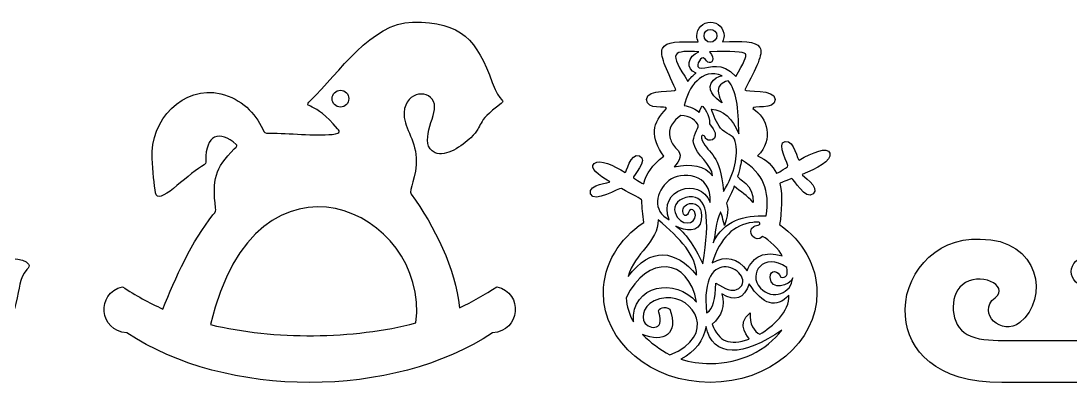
# Model space of a CAD drawing. Header units: centimetres. Extents: x 1 to 127, y -92 to 6.
# Drawn here: x 75.52 to 104.65, y -5.59 to 4.9 of the extents above; entities that cross this region are included whole.
import ezdxf

# ---------------------------------------------------------------- set-up
doc = ezdxf.new("R2010")
doc.units = ezdxf.units.CM
doc.header["$MEASUREMENT"] = 0
doc.layers.add('layer 1', color=7, linetype='Continuous')

msp = doc.modelspace()

# ---------------------------------------------------------------- linework, layer by layer
at = {"layer": 'layer 1', "color": 250}
for points, knots in [([(73.41634, -0.94608), (73.61461, -0.53868), (73.66609, -0.01768), (73.49181, 0.37897), (73.49181, 0.37897), (73.24617, 0.93797), (72.92768, 0.85677), (73.73691, 1.45772), (73.73691, 1.45772), (74.14639, 1.7618), (74.43229, 1.92654), (74.51054, 2.42538), (74.51054, 2.42538), (74.53114, 2.55672), (74.56516, 2.9905), (74.44605, 2.98479), (74.44605, 2.98479), (74.36467, 2.98088), (74.06688, 2.73076), (73.31805, 2.85108), (73.31805, 2.85108), (73.20868, 2.86866), (73.1563, 2.88055), (73.08268, 3.043), (73.08268, 3.043), (73.00907, 3.20546), (72.91426, 3.51849), (72.74902, 3.78942), (72.74902, 3.78942), (72.62418, 3.9941), (72.4592, 4.17473), (72.32386, 4.30207), (72.32386, 4.30207), (72.3628, 4.35992), (72.38552, 4.42958), (72.38552, 4.50455), (72.38552, 4.50455), (72.38552, 4.70508), (72.22297, 4.86763), (72.02244, 4.86763), (72.02244, 4.86763), (71.8219, 4.86763), (71.65935, 4.70508), (71.65935, 4.50455), (71.65935, 4.50455), (71.65935, 4.38182), (71.72025, 4.27333), (71.81347, 4.20761), (71.81347, 4.20761), (71.71739, 3.96228), (71.68745, 3.66801), (71.69206, 3.42711), (71.69206, 3.42711), (71.69475, 3.28715), (71.70163, 3.19491), (71.55941, 3.28145), (71.55941, 3.28145), (71.41719, 3.36798), (71.12587, 3.63329), (70.94333, 3.76102), (70.94333, 3.76102), (70.76078, 3.88878), (70.68701, 3.87896), (70.63089, 3.78158), (70.63089, 3.78158), (70.49572, 3.54708), (70.49171, 2.99905), (70.54125, 2.69024), (70.54125, 2.69024), (70.62544, 2.16548), (70.74757, 2.10064), (70.80537, 1.60175), (70.80537, 1.60175), (70.83228, 1.36943), (70.93222, 0.21274), (70.90402, 0.05196), (70.90402, 0.05196), (70.80277, -0.5252), (69.65422, -0.47329), (69.76256, -1.65701), (69.76256, -1.65701), (69.77968, -1.84411), (69.74038, -1.81569), (69.561, -2.03241), (69.561, -2.03241), (69.29593, -2.35267), (69.24112, -2.79804), (69.30173, -3.26513), (69.30173, -3.26513), (69.3827, -3.88926), (69.78393, -4.40791), (70.34275, -4.74114), (70.34275, -4.74114), (70.94255, -5.09881), (71.83037, -5.16882), (72.52704, -5.1173), (72.52704, -5.1173), (73.17919, -5.06907), (73.88954, -4.84109), (74.40158, -4.46996), (74.40158, -4.46996), (74.91816, -4.09555), (75.21469, -3.53845), (75.37222, -2.94541), (75.37222, -2.94541), (75.49706, -2.47546), (75.44283, -2.28327), (75.67993, -1.99845), (75.67993, -1.99845), (75.73021, -1.93805), (75.76065, -1.89781), (75.72794, -1.84732), (75.72794, -1.84732), (75.59991, -1.64964), (75.01013, -1.66802), (74.71167, -1.72167), (74.71167, -1.72167), (73.66691, -1.90947), (73.37499, -2.52807), (73.19823, -2.51071), (73.19823, -2.51071), (73.03399, -2.49457), (72.80447, -1.9771), (73.05342, -1.52894), (73.05342, -1.52894), (73.14439, -1.36514), (73.30589, -1.17308), (73.41634, -0.94608)], [0, 0, 0, 0, 0.03030303, 0.03030303, 0.03030303, 0.03030303, 0.06060606, 0.06060606, 0.06060606, 0.06060606, 0.09090909, 0.09090909, 0.09090909, 0.09090909, 0.12121212, 0.12121212, 0.12121212, 0.12121212, 0.15151515, 0.15151515, 0.15151515, 0.15151515, 0.18181818, 0.18181818, 0.18181818, 0.18181818, 0.21212121, 0.21212121, 0.21212121, 0.21212121, 0.24242424, 0.24242424, 0.24242424, 0.24242424, 0.27272727, 0.27272727, 0.27272727, 0.27272727, 0.3030303, 0.3030303, 0.3030303, 0.3030303, 0.33333333, 0.33333333, 0.33333333, 0.33333333, 0.36363636, 0.36363636, 0.36363636, 0.36363636, 0.39393939, 0.39393939, 0.39393939, 0.39393939, 0.42424242, 0.42424242, 0.42424242, 0.42424242, 0.45454545, 0.45454545, 0.45454545, 0.45454545, 0.48484848, 0.48484848, 0.48484848, 0.48484848, 0.51515152, 0.51515152, 0.51515152, 0.51515152, 0.54545455, 0.54545455, 0.54545455, 0.54545455, 0.57575758, 0.57575758, 0.57575758, 0.57575758, 0.60606061, 0.60606061, 0.60606061, 0.60606061, 0.63636364, 0.63636364, 0.63636364, 0.63636364, 0.66666667, 0.66666667, 0.66666667, 0.66666667, 0.6969697, 0.6969697, 0.6969697, 0.6969697, 0.72727273, 0.72727273, 0.72727273, 0.72727273, 0.75757576, 0.75757576, 0.75757576, 0.75757576, 0.78787879, 0.78787879, 0.78787879, 0.78787879, 0.81818182, 0.81818182, 0.81818182, 0.81818182, 0.84848485, 0.84848485, 0.84848485, 0.84848485, 0.87878788, 0.87878788, 0.87878788, 0.87878788, 0.90909091, 0.90909091, 0.90909091, 0.90909091, 0.93939394, 0.93939394, 0.93939394, 0.93939394, 1, 1, 1, 1]), ([(79.45382, -3.09391), (79.06629, -2.92355), (78.68538, -2.70594), (78.33183, -2.47468), (78.33183, -2.47468), (77.58742, -2.65037), (77.68833, -3.71157), (78.45292, -3.75304), (78.45292, -3.75304), (81.20715, -5.59214), (85.84805, -5.59214), (88.60228, -3.75304), (88.60228, -3.75304), (89.36687, -3.71157), (89.46778, -2.65039), (88.72337, -2.47468), (88.72337, -2.47468), (88.39437, -2.68987), (88.04059, -2.8938), (87.68242, -3.05766), (87.68242, -3.05766), (87.57366, -1.95862), (86.98653, -0.79352), (86.34676, 0.09478), (86.34676, 0.09478), (86.2578, 0.21832), (86.51466, 0.55586), (86.48344, 1.10485), (86.48344, 1.10485), (86.45434, 1.61648), (86.1187, 1.9841), (86.1452, 2.36047), (86.1452, 2.36047), (86.1891, 2.98394), (86.898, 3.013), (86.98615, 2.59442), (86.98615, 2.59442), (87.05699, 2.25803), (86.50878, 1.47141), (87.00932, 1.24614), (87.00932, 1.24614), (87.29977, 1.11543), (87.76736, 1.43526), (87.99621, 1.66083), (87.99621, 1.66083), (88.39335, 2.05226), (88.08444, 2.04196), (88.83713, 2.61296), (88.83713, 2.61296), (88.98179, 2.72269), (88.80803, 2.59601), (88.59158, 3.19446), (88.59158, 3.19446), (88.16899, 4.3628), (87.75477, 4.88697), (86.38152, 4.86707), (86.38152, 4.86707), (85.22716, 4.85033), (84.36439, 3.47435), (83.5413, 2.68942), (83.5413, 2.68942), (83.30748, 2.46644), (83.67345, 2.69337), (84.29654, 1.90871), (84.29654, 1.90871), (84.31976, 1.87947), (84.4537, 1.78126), (84.14827, 1.7535), (84.14827, 1.7535), (83.66573, 1.70964), (82.94759, 1.78825), (82.41542, 1.78825), (82.41542, 1.78825), (82.27411, 1.78825), (82.27411, 1.78825), (82.22314, 1.89712), (82.22314, 1.89712), (82.00987, 2.35273), (81.63868, 2.73528), (81.05787, 2.87939), (81.05787, 2.87939), (80.0243, 3.13583), (79.08845, 2.1358), (79.15359, 1.0863), (79.15359, 1.0863), (79.17444, 0.75039), (79.21612, 0.33804), (79.24626, 0.13184), (79.24626, 0.13184), (79.30415, -0.26446), (80.09242, 0.60502), (80.52504, 0.86622), (80.52504, 0.86622), (80.64782, 0.94035), (80.64782, 0.94035), (80.64551, 1.03766), (80.64551, 1.03766), (80.62916, 1.724), (81.03005, 1.89887), (81.49107, 1.47088), (81.49107, 1.47088), (81.52351, 1.44076), (81.52351, 1.44076), (81.43085, 1.3504), (81.43085, 1.3504), (80.89536, 0.82827), (80.82719, 0.46745), (80.91424, -0.28051), (80.91424, -0.28051), (80.92583, -0.38013), (80.92583, -0.38013), (80.84243, -0.48205), (80.84243, -0.48205), (80.26683, -1.18527), (79.79416, -2.2546), (79.45382, -3.09391)], [0, 0, 0, 0, 0.03333333, 0.03333333, 0.03333333, 0.03333333, 0.06666667, 0.06666667, 0.06666667, 0.06666667, 0.1, 0.1, 0.1, 0.1, 0.13333333, 0.13333333, 0.13333333, 0.13333333, 0.16666667, 0.16666667, 0.16666667, 0.16666667, 0.2, 0.2, 0.2, 0.2, 0.23333333, 0.23333333, 0.23333333, 0.23333333, 0.26666667, 0.26666667, 0.26666667, 0.26666667, 0.3, 0.3, 0.3, 0.3, 0.33333333, 0.33333333, 0.33333333, 0.33333333, 0.36666667, 0.36666667, 0.36666667, 0.36666667, 0.4, 0.4, 0.4, 0.4, 0.43333333, 0.43333333, 0.43333333, 0.43333333, 0.46666667, 0.46666667, 0.46666667, 0.46666667, 0.5, 0.5, 0.5, 0.5, 0.53333333, 0.53333333, 0.53333333, 0.53333333, 0.56666667, 0.56666667, 0.56666667, 0.56666667, 0.6, 0.6, 0.6, 0.6, 0.63333333, 0.63333333, 0.63333333, 0.63333333, 0.66666667, 0.66666667, 0.66666667, 0.66666667, 0.7, 0.7, 0.7, 0.7, 0.73333333, 0.73333333, 0.73333333, 0.73333333, 0.76666667, 0.76666667, 0.76666667, 0.76666667, 0.8, 0.8, 0.8, 0.8, 0.83333333, 0.83333333, 0.83333333, 0.83333333, 0.86666667, 0.86666667, 0.86666667, 0.86666667, 0.9, 0.9, 0.9, 0.9, 0.93333333, 0.93333333, 0.93333333, 0.93333333, 1, 1, 1, 1]), ([(94.98645, 4.3272), (95.01045, 4.37676), (95.02392, 4.43237), (95.02392, 4.49112), (95.02392, 4.49112), (95.02392, 4.69907), (94.85536, 4.86763), (94.64742, 4.86763), (94.64742, 4.86763), (94.43947, 4.86763), (94.27092, 4.69907), (94.27092, 4.49112), (94.27092, 4.49112), (94.27092, 4.43023), (94.28538, 4.37271), (94.31105, 4.32183), (94.31105, 4.32183), (93.7852, 4.329), (93.40983, 4.34473), (93.315, 4.14069), (93.315, 4.14069), (93.23036, 3.95867), (93.41194, 3.59606), (93.68466, 2.99954), (93.68466, 2.99954), (93.67029, 2.91247), (92.8876, 3.04037), (92.8775, 2.72615), (92.8775, 2.72615), (92.86738, 2.41193), (93.43899, 2.56597), (93.43186, 2.473), (93.43186, 2.473), (93.02056, 2.09452), (92.97738, 1.65543), (93.35069, 1.14681), (93.35069, 1.14681), (93.02962, 0.91042), (92.86839, 0.6576), (92.79583, 0.38714), (92.79583, 0.38714), (92.78938, 0.36308), (92.67283, 0.44101), (92.50836, 0.54798), (92.50836, 0.54798), (92.4742, 0.57021), (92.94525, 1.06449), (92.67978, 1.15771), (92.67978, 1.15771), (92.41431, 1.25092), (92.32034, 0.66838), (92.2787, 0.69387), (92.2787, 0.69387), (91.95903, 0.88941), (91.58032, 1.0806), (91.42055, 0.94132), (91.42055, 0.94132), (91.28812, 0.82583), (91.53548, 0.62737), (91.85089, 0.43562), (91.85089, 0.43562), (91.89982, 0.40588), (91.23544, 0.38659), (91.32135, 0.10608), (91.32135, 0.10608), (91.40724, -0.17443), (92.11936, 0.28096), (92.17735, 0.24939), (92.17735, 0.24939), (92.47559, 0.08718), (92.74406, -0.04467), (92.74443, -0.07761), (92.74443, -0.07761), (92.74663, -0.27335), (92.77117, -0.47759), (92.7961, -0.69069), (92.7961, -0.69069), (92.11489, -1.14723), (91.67824, -1.85098), (91.67824, -2.64056), (91.67824, -2.64056), (91.67824, -4.01676), (93.00456, -5.13237), (94.64063, -5.13237), (94.64063, -5.13237), (96.2767, -5.13237), (97.60302, -4.01676), (97.60302, -2.64056), (97.60302, -2.64056), (97.60302, -1.88351), (97.20158, -1.2054), (96.56805, -0.74843), (96.56805, -0.74843), (96.62093, -0.3844), (96.65462, 0.03108), (96.57477, 0.38829), (96.57477, 0.38829), (96.57105, 0.40495), (96.71062, 0.45461), (96.90268, 0.5263), (96.90268, 0.5263), (96.95535, 0.54599), (97.28325, -0.09561), (97.49875, 0.10082), (97.49875, 0.10082), (97.71425, 0.29724), (97.1512, 0.62165), (97.19218, 0.63828), (97.19218, 0.63828), (97.59254, 0.80086), (98.02823, 1.01968), (97.96062, 1.23052), (97.96062, 1.23052), (97.89538, 1.43389), (97.48261, 1.24988), (97.10909, 1.04052), (97.10909, 1.04052), (97.05641, 1.01097), (96.98169, 1.60491), (96.71921, 1.55981), (96.71921, 1.55981), (96.45675, 1.51471), (96.84125, 0.88381), (96.79016, 0.85264), (96.79016, 0.85264), (96.61158, 0.74375), (96.48366, 0.66216), (96.47769, 0.6746), (96.47769, 0.6746), (96.37605, 0.88607), (96.21133, 1.05748), (95.95512, 1.1558), (95.95512, 1.1558), (96.40877, 1.60649), (96.24112, 2.21641), (95.81935, 2.47356), (95.81935, 2.47356), (95.80771, 2.57278), (96.43609, 2.41498), (96.44052, 2.72265), (96.44052, 2.72265), (96.44494, 3.03031), (95.61374, 2.91521), (95.60169, 2.99063), (95.60169, 2.99063), (95.92069, 3.60702), (96.11859, 3.98874), (96.02016, 4.16474), (96.02016, 4.16474), (95.91429, 4.35408), (95.51282, 4.34093), (94.98645, 4.3272)], [0, 0, 0, 0, 0.02564103, 0.02564103, 0.02564103, 0.02564103, 0.05128205, 0.05128205, 0.05128205, 0.05128205, 0.07692308, 0.07692308, 0.07692308, 0.07692308, 0.1025641, 0.1025641, 0.1025641, 0.1025641, 0.12820513, 0.12820513, 0.12820513, 0.12820513, 0.15384615, 0.15384615, 0.15384615, 0.15384615, 0.17948718, 0.17948718, 0.17948718, 0.17948718, 0.20512821, 0.20512821, 0.20512821, 0.20512821, 0.23076923, 0.23076923, 0.23076923, 0.23076923, 0.25641026, 0.25641026, 0.25641026, 0.25641026, 0.28205128, 0.28205128, 0.28205128, 0.28205128, 0.30769231, 0.30769231, 0.30769231, 0.30769231, 0.33333333, 0.33333333, 0.33333333, 0.33333333, 0.35897436, 0.35897436, 0.35897436, 0.35897436, 0.38461538, 0.38461538, 0.38461538, 0.38461538, 0.41025641, 0.41025641, 0.41025641, 0.41025641, 0.43589744, 0.43589744, 0.43589744, 0.43589744, 0.46153846, 0.46153846, 0.46153846, 0.46153846, 0.48717949, 0.48717949, 0.48717949, 0.48717949, 0.51282051, 0.51282051, 0.51282051, 0.51282051, 0.53846154, 0.53846154, 0.53846154, 0.53846154, 0.56410256, 0.56410256, 0.56410256, 0.56410256, 0.58974359, 0.58974359, 0.58974359, 0.58974359, 0.61538462, 0.61538462, 0.61538462, 0.61538462, 0.64102564, 0.64102564, 0.64102564, 0.64102564, 0.66666667, 0.66666667, 0.66666667, 0.66666667, 0.69230769, 0.69230769, 0.69230769, 0.69230769, 0.71794872, 0.71794872, 0.71794872, 0.71794872, 0.74358974, 0.74358974, 0.74358974, 0.74358974, 0.76923077, 0.76923077, 0.76923077, 0.76923077, 0.79487179, 0.79487179, 0.79487179, 0.79487179, 0.82051282, 0.82051282, 0.82051282, 0.82051282, 0.84615385, 0.84615385, 0.84615385, 0.84615385, 0.87179487, 0.87179487, 0.87179487, 0.87179487, 0.8974359, 0.8974359, 0.8974359, 0.8974359, 0.92307692, 0.92307692, 0.92307692, 0.92307692, 0.94871795, 0.94871795, 0.94871795, 0.94871795, 1, 1, 1, 1]), ([(94.64742, 4.31271), (94.74596, 4.31271), (94.82583, 4.39258), (94.82583, 4.49112), (94.82583, 4.49112), (94.82583, 4.58966), (94.74596, 4.66954), (94.64742, 4.66954), (94.64742, 4.66954), (94.54888, 4.66954), (94.46901, 4.58966), (94.46901, 4.49112), (94.46901, 4.49112), (94.46901, 4.39258), (94.54888, 4.31271), (94.64742, 4.31271)], [0, 0, 0, 0, 0.2, 0.2, 0.2, 0.2, 0.4, 0.4, 0.4, 0.4, 0.6, 0.6, 0.6, 0.6, 1, 1, 1, 1]), ([(109.21453, 4.81352), (109.02197, 4.9016), (108.81664, 4.87314), (108.62716, 4.79266), (108.62716, 4.79266), (108.47715, 4.72892), (108.35327, 4.62386), (108.30296, 4.46451), (108.30296, 4.46451), (108.1418, 3.95413), (108.91609, 3.26515), (109.25072, 2.93538), (109.25072, 2.93538), (109.25072, 2.93538), (108.52673, 2.93274), (108.52673, 2.93274), (108.52673, 2.93274), (108.47514, 3.21699), (108.10779, 3.37916), (107.86105, 3.25059), (107.86105, 3.25059), (107.73608, 3.18545), (107.65804, 3.06188), (107.60587, 2.92941), (107.60587, 2.92941), (107.60587, 2.92941), (107.36967, 2.92855), (107.36967, 2.92855), (107.36967, 2.92855), (107.30682, 3.10681), (107.20955, 3.2864), (107.04117, 3.37128), (107.04117, 3.37128), (106.78769, 3.49904), (106.4102, 3.35088), (106.33018, 3.07162), (106.33018, 3.07162), (106.2329, 2.73208), (106.56464, 2.33685), (106.77547, 2.09752), (106.77547, 2.09752), (106.77547, 2.09752), (106.77872, 1.92624), (106.77872, 1.92624), (106.77872, 1.92624), (106.77872, 1.92624), (105.53994, 1.92125), (105.53994, 1.92125), (105.53994, 1.92125), (105.36895, 1.92057), (105.24908, 1.76712), (105.25193, 1.60305), (105.25193, 1.60305), (105.25193, 1.60305), (105.26862, 0.63501), (105.26862, 0.63501), (105.26862, 0.63501), (105.27101, 0.49597), (105.3621, 0.36193), (105.49911, 0.32875), (105.49911, 0.32875), (105.49911, 0.32875), (105.52983, -1.45215), (105.52983, -1.45215), (105.52983, -1.45215), (105.53115, -1.52873), (105.55907, -1.60256), (105.60581, -1.65938), (105.60581, -1.65938), (105.60581, -1.65938), (105.05607, -1.65938), (105.05607, -1.65938), (105.05607, -1.65938), (104.83831, -1.65938), (104.66017, -1.83752), (104.66017, -2.05529), (104.66017, -2.05529), (104.66017, -2.27304), (104.83831, -2.45118), (105.05607, -2.45118), (105.05607, -2.45118), (105.05607, -2.45118), (105.97863, -2.45118), (105.97863, -2.45118), (105.97863, -2.45118), (105.93666, -2.50043), (105.91123, -2.56417), (105.91123, -2.63357), (105.91123, -2.63357), (105.91123, -2.63357), (105.91123, -3.68998), (105.91123, -3.68998), (105.91123, -3.68998), (105.91123, -3.84499), (105.78441, -3.97182), (105.62942, -3.97182), (105.62942, -3.97182), (105.62942, -3.97182), (102.76169, -3.97182), (102.76169, -3.97182), (102.76169, -3.97182), (102.40457, -3.96601), (102.03107, -3.94677), (101.76762, -3.8005), (101.76762, -3.8005), (101.29743, -3.53947), (101.25851, -2.7498), (101.63775, -2.4213), (101.63775, -2.4213), (102.08996, -2.02962), (102.9701, -2.44292), (102.54571, -2.77973), (102.54571, -2.77973), (102.01262, -3.20286), (102.74012, -3.8622), (103.23088, -3.47272), (103.23088, -3.47272), (104.05922, -2.81522), (103.79045, -1.1513), (102.13226, -1.1513), (102.13226, -1.1513), (100.81277, -1.09789), (99.96722, -2.21574), (100.05589, -3.29703), (100.05589, -3.29703), (100.13229, -4.22846), (100.89474, -5.14374), (102.72984, -5.13226), (102.72984, -5.13226), (102.72984, -5.13226), (114.05068, -5.13226), (114.05068, -5.13226), (114.05068, -5.13226), (114.30424, -5.13226), (114.53923, -4.68574), (114.53923, -4.43219), (114.53923, -4.43219), (114.53923, -4.17863), (114.33243, -3.97182), (114.07885, -3.97182), (114.07885, -3.97182), (114.07885, -3.97182), (113.57113, -3.97182), (113.57113, -3.97182), (113.57113, -3.97182), (113.41613, -3.97182), (113.28932, -3.84489), (113.28932, -3.68998), (113.28932, -3.68998), (113.28932, -3.68998), (113.28932, -2.63357), (113.28932, -2.63357), (113.28932, -2.63357), (113.28932, -2.5642), (113.26387, -2.50045), (113.22188, -2.45118), (113.22188, -2.45118), (113.22188, -2.45118), (114.14446, -2.45118), (114.14446, -2.45118), (114.14446, -2.45118), (114.36221, -2.45118), (114.54036, -2.27304), (114.54036, -2.05528), (114.54036, -2.05528), (114.54036, -1.85277), (114.38626, -1.68454), (114.18951, -1.66199), (114.18951, -1.66199), (114.24029, -1.6184), (114.27295, -1.55571), (114.2714, -1.48239), (114.2714, -1.48239), (114.2714, -1.48239), (114.24045, -0.01439), (114.24045, -0.01439), (114.24045, -0.01439), (114.36113, 0.00325), (114.46327, 0.09933), (114.46055, 0.22768), (114.46055, 0.22768), (114.46055, 0.22768), (114.44381, 1.02016), (114.44381, 1.02016), (114.44381, 1.02016), (114.44083, 1.16183), (114.31169, 1.26235), (114.17511, 1.26189), (114.17511, 1.26189), (114.17511, 1.26189), (112.91811, 1.25778), (112.91811, 1.25778), (112.91811, 1.25778), (113.11826, 1.44309), (113.56789, 1.83999), (113.45212, 2.13453), (113.45212, 2.13453), (113.3494, 2.39585), (112.90176, 2.45583), (112.70059, 2.23974), (112.70059, 2.23974), (112.70059, 2.23974), (112.69369, 2.60191), (112.69369, 2.60191), (112.69369, 2.60191), (112.69007, 2.79207), (112.53284, 2.94735), (112.34237, 2.94666), (112.34237, 2.94666), (112.34237, 2.94666), (110.46035, 2.93983), (110.46035, 2.93983), (110.46035, 2.93983), (110.7464, 3.2338), (111.4441, 3.89019), (111.28059, 4.35147), (111.28059, 4.35147), (111.23016, 4.49373), (111.11582, 4.5869), (110.97947, 4.64295), (110.97947, 4.64295), (110.80983, 4.71265), (110.62372, 4.73834), (110.45294, 4.65756), (110.45294, 4.65756), (110.21011, 4.5427), (110.10023, 4.2614), (110.03526, 4.01808), (110.03526, 4.01808), (109.97849, 3.80551), (109.9155, 3.58127), (109.87416, 3.36051), (109.87416, 3.36051), (109.83089, 3.61024), (109.7818, 3.86054), (109.7079, 4.10233), (109.7079, 4.10233), (109.62462, 4.37482), (109.48983, 4.68758), (109.21453, 4.81352)], [0, 0, 0, 0, 0.01639344, 0.01639344, 0.01639344, 0.01639344, 0.03278689, 0.03278689, 0.03278689, 0.03278689, 0.04918033, 0.04918033, 0.04918033, 0.04918033, 0.06557377, 0.06557377, 0.06557377, 0.06557377, 0.08196721, 0.08196721, 0.08196721, 0.08196721, 0.09836066, 0.09836066, 0.09836066, 0.09836066, 0.1147541, 0.1147541, 0.1147541, 0.1147541, 0.13114754, 0.13114754, 0.13114754, 0.13114754, 0.14754098, 0.14754098, 0.14754098, 0.14754098, 0.16393443, 0.16393443, 0.16393443, 0.16393443, 0.18032787, 0.18032787, 0.18032787, 0.18032787, 0.19672131, 0.19672131, 0.19672131, 0.19672131, 0.21311475, 0.21311475, 0.21311475, 0.21311475, 0.2295082, 0.2295082, 0.2295082, 0.2295082, 0.24590164, 0.24590164, 0.24590164, 0.24590164, 0.26229508, 0.26229508, 0.26229508, 0.26229508, 0.27868852, 0.27868852, 0.27868852, 0.27868852, 0.29508197, 0.29508197, 0.29508197, 0.29508197, 0.31147541, 0.31147541, 0.31147541, 0.31147541, 0.32786885, 0.32786885, 0.32786885, 0.32786885, 0.3442623, 0.3442623, 0.3442623, 0.3442623, 0.36065574, 0.36065574, 0.36065574, 0.36065574, 0.37704918, 0.37704918, 0.37704918, 0.37704918, 0.39344262, 0.39344262, 0.39344262, 0.39344262, 0.40983607, 0.40983607, 0.40983607, 0.40983607, 0.42622951, 0.42622951, 0.42622951, 0.42622951, 0.44262295, 0.44262295, 0.44262295, 0.44262295, 0.45901639, 0.45901639, 0.45901639, 0.45901639, 0.47540984, 0.47540984, 0.47540984, 0.47540984, 0.49180328, 0.49180328, 0.49180328, 0.49180328, 0.50819672, 0.50819672, 0.50819672, 0.50819672, 0.52459016, 0.52459016, 0.52459016, 0.52459016, 0.54098361, 0.54098361, 0.54098361, 0.54098361, 0.55737705, 0.55737705, 0.55737705, 0.55737705, 0.57377049, 0.57377049, 0.57377049, 0.57377049, 0.59016393, 0.59016393, 0.59016393, 0.59016393, 0.60655738, 0.60655738, 0.60655738, 0.60655738, 0.62295082, 0.62295082, 0.62295082, 0.62295082, 0.63934426, 0.63934426, 0.63934426, 0.63934426, 0.6557377, 0.6557377, 0.6557377, 0.6557377, 0.67213115, 0.67213115, 0.67213115, 0.67213115, 0.68852459, 0.68852459, 0.68852459, 0.68852459, 0.70491803, 0.70491803, 0.70491803, 0.70491803, 0.72131148, 0.72131148, 0.72131148, 0.72131148, 0.73770492, 0.73770492, 0.73770492, 0.73770492, 0.75409836, 0.75409836, 0.75409836, 0.75409836, 0.7704918, 0.7704918, 0.7704918, 0.7704918, 0.78688525, 0.78688525, 0.78688525, 0.78688525, 0.80327869, 0.80327869, 0.80327869, 0.80327869, 0.81967213, 0.81967213, 0.81967213, 0.81967213, 0.83606557, 0.83606557, 0.83606557, 0.83606557, 0.85245902, 0.85245902, 0.85245902, 0.85245902, 0.86885246, 0.86885246, 0.86885246, 0.86885246, 0.8852459, 0.8852459, 0.8852459, 0.8852459, 0.90163934, 0.90163934, 0.90163934, 0.90163934, 0.91803279, 0.91803279, 0.91803279, 0.91803279, 0.93442623, 0.93442623, 0.93442623, 0.93442623, 0.95081967, 0.95081967, 0.95081967, 0.95081967, 0.96721311, 0.96721311, 0.96721311, 0.96721311, 1, 1, 1, 1]), ([(94.02277, 3.22585), (93.77159, 3.62456), (93.6366, 3.85256), (93.69456, 3.96571), (93.69456, 3.96571), (93.74714, 4.06843), (93.99677, 4.06187), (94.32694, 4.04925), (94.32694, 4.04925), (94.01396, 3.93062), (93.94678, 3.55901), (94.24856, 3.4542), (94.24856, 3.4542), (94.15655, 3.39438), (94.09708, 3.32891), (94.02277, 3.22585)], [0, 0, 0, 0, 0.2, 0.2, 0.2, 0.2, 0.4, 0.4, 0.4, 0.4, 0.6, 0.6, 0.6, 0.6, 1, 1, 1, 1]), ([(95.34859, 3.36255), (94.93877, 3.80354), (94.65014, 3.59212), (94.39467, 3.59069), (94.39467, 3.59069), (94.17613, 3.58947), (94.37132, 3.89122), (94.4452, 3.8796), (94.4452, 3.8796), (94.48531, 3.87332), (94.52412, 3.79092), (94.57227, 3.76088), (94.57227, 3.76088), (94.68054, 3.69339), (94.80547, 3.84889), (94.6184, 4.04459), (94.6184, 4.04459), (95.23098, 4.07072), (95.56438, 4.05116), (95.61863, 3.98587), (95.61863, 3.98587), (95.65962, 3.93601), (95.56961, 3.72824), (95.34859, 3.36255)], [0, 0, 0, 0, 0.14285714, 0.14285714, 0.14285714, 0.14285714, 0.28571429, 0.28571429, 0.28571429, 0.28571429, 0.42857143, 0.42857143, 0.42857143, 0.42857143, 0.57142857, 0.57142857, 0.57142857, 0.57142857, 0.71428571, 0.71428571, 0.71428571, 0.71428571, 1, 1, 1, 1]), ([(94.61659, 2.04699), (94.64399, 2.28358), (94.44235, 2.52767), (94.42164, 2.53844), (94.42164, 2.53844), (94.38902, 2.55542), (94.34055, 2.33145), (94.32305, 2.36586), (94.32305, 2.36586), (94.28297, 2.44455), (94.0513, 2.53999), (93.92041, 2.55896), (93.92041, 2.55896), (94.02034, 3.05147), (94.41373, 3.61454), (94.97217, 3.38292), (94.97217, 3.38292), (94.98037, 3.37906), (94.82485, 3.35851), (94.72983, 3.2635), (94.72983, 3.2635), (94.48875, 3.02238), (94.77843, 2.76603), (94.96615, 2.62904), (94.96615, 2.62904), (94.98608, 2.6145), (94.82859, 2.86371), (94.86784, 3.03058), (94.86784, 3.03058), (94.90372, 3.18299), (95.13672, 3.25484), (95.15223, 3.23522), (95.15223, 3.23522), (95.3482, 2.98717), (95.44129, 2.49859), (95.43136, 1.76938), (95.43136, 1.76938), (95.25594, 2.20155), (95.00377, 2.42959), (94.67486, 2.4535), (94.67486, 2.4535), (94.71886, 2.29524), (94.82463, 2.05734), (94.92869, 1.92996), (94.92869, 1.92996), (95.06403, 1.76425), (95.2931, 1.75006), (95.33714, 1.55786), (95.33714, 1.55786), (95.42959, 1.15444), (95.32094, 0.69264), (95.01115, 0.17248), (95.01115, 0.17248), (94.91552, 1.22599), (94.61639, 1.18878), (94.41423, 1.58787), (94.41423, 1.58787), (94.37052, 1.67415), (94.39935, 1.77145), (94.47497, 1.7179), (94.47497, 1.7179), (94.50463, 1.69691), (94.50029, 1.64866), (94.53639, 1.61725), (94.53639, 1.61725), (94.63947, 1.52759), (94.99051, 1.63978), (94.61659, 2.04699)], [0, 0, 0, 0, 0.05555556, 0.05555556, 0.05555556, 0.05555556, 0.11111111, 0.11111111, 0.11111111, 0.11111111, 0.16666667, 0.16666667, 0.16666667, 0.16666667, 0.22222222, 0.22222222, 0.22222222, 0.22222222, 0.27777778, 0.27777778, 0.27777778, 0.27777778, 0.33333333, 0.33333333, 0.33333333, 0.33333333, 0.38888889, 0.38888889, 0.38888889, 0.38888889, 0.44444444, 0.44444444, 0.44444444, 0.44444444, 0.5, 0.5, 0.5, 0.5, 0.55555556, 0.55555556, 0.55555556, 0.55555556, 0.61111111, 0.61111111, 0.61111111, 0.61111111, 0.66666667, 0.66666667, 0.66666667, 0.66666667, 0.72222222, 0.72222222, 0.72222222, 0.72222222, 0.77777778, 0.77777778, 0.77777778, 0.77777778, 0.83333333, 0.83333333, 0.83333333, 0.83333333, 0.88888889, 0.88888889, 0.88888889, 0.88888889, 1, 1, 1, 1]), ([(84.38058, 2.51335), (84.50878, 2.51335), (84.61271, 2.61728), (84.61271, 2.74548), (84.61271, 2.74548), (84.61271, 2.87368), (84.50878, 2.97761), (84.38058, 2.97761), (84.38058, 2.97761), (84.25238, 2.97761), (84.14845, 2.87368), (84.14845, 2.74548), (84.14845, 2.74548), (84.14845, 2.61728), (84.25238, 2.51335), (84.38058, 2.51335)], [0, 0, 0, 0, 0.2, 0.2, 0.2, 0.2, 0.4, 0.4, 0.4, 0.4, 0.6, 0.6, 0.6, 0.6, 1, 1, 1, 1]), ([(94.70868, 0.60531), (94.48327, 0.87964), (94.12604, 0.96131), (93.63699, 0.85033), (93.63699, 0.85033), (93.81702, 1.03751), (93.87115, 1.19916), (93.70879, 1.35019), (93.70879, 1.35019), (93.61954, 1.43319), (93.5608, 1.5541), (93.53278, 1.63798), (93.53278, 1.63798), (93.43485, 1.93129), (93.6266, 2.11859), (93.82391, 2.28206), (93.82391, 2.28206), (94.08331, 2.26979), (94.26902, 2.13357), (94.30815, 1.99655), (94.30815, 1.99655), (94.32591, 1.93432), (94.13829, 1.67952), (94.17448, 1.52079), (94.17448, 1.52079), (94.25582, 1.16421), (94.68171, 0.93761), (94.70868, 0.60531)], [0, 0, 0, 0, 0.125, 0.125, 0.125, 0.125, 0.25, 0.25, 0.25, 0.25, 0.375, 0.375, 0.375, 0.375, 0.5, 0.5, 0.5, 0.5, 0.625, 0.625, 0.625, 0.625, 0.75, 0.75, 0.75, 0.75, 1, 1, 1, 1]), ([(86.47515, -3.47958), (84.72979, -3.9364), (82.54953, -3.9525), (80.77345, -3.52799), (80.77345, -3.52799), (82.03308, 1.86357), (86.86338, -0.34767), (86.47515, -3.47958)], [0, 0, 0, 0, 0.33333333, 0.33333333, 0.33333333, 0.33333333, 1, 1, 1, 1]), ([(94.72602, -1.25552), (94.79662, -1.0025), (94.77764, -0.70007), (94.92463, -0.40857), (94.92463, -0.40857), (94.94473, -0.36866), (95.00909, -0.69646), (95.03963, -0.77113), (95.03963, -0.77113), (95.18116, -0.33363), (95.11445, -0.24593), (95.09394, -0.15531), (95.09394, -0.15531), (95.17353, 0.00003), (95.24531, 0.15137), (95.30686, 0.31517), (95.30686, 0.31517), (95.47498, 0.15229), (95.67169, 0.06951), (95.83128, -0.14091), (95.83128, -0.14091), (95.87302, 0.35178), (95.38588, 0.54369), (95.39837, 0.58452), (95.39837, 0.58452), (95.46316, 0.79628), (95.50147, 0.97494), (95.50663, 1.04802), (95.50663, 1.04802), (96.12785, 0.66535), (96.3028, 0.19749), (96.19161, -0.50841), (96.19161, -0.50841), (95.60004, -0.47837), (95.00242, -0.64121), (94.72602, -1.25552)], [0, 0, 0, 0, 0.1, 0.1, 0.1, 0.1, 0.2, 0.2, 0.2, 0.2, 0.3, 0.3, 0.3, 0.3, 0.4, 0.4, 0.4, 0.4, 0.5, 0.5, 0.5, 0.5, 0.6, 0.6, 0.6, 0.6, 0.7, 0.7, 0.7, 0.7, 0.8, 0.8, 0.8, 0.8, 1, 1, 1, 1]), ([(94.64088, -0.13489), (94.34302, 0.60163), (93.17329, 0.22771), (93.50175, -0.61646), (93.50175, -0.61646), (93.02786, -0.37173), (93.10958, 0.16434), (93.49689, 0.4733), (93.49689, 0.4733), (93.81956, 0.7339), (94.70166, 0.69101), (94.64088, -0.13489)], [0, 0, 0, 0, 0.25, 0.25, 0.25, 0.25, 0.5, 0.5, 0.5, 0.5, 1, 1, 1, 1]), ([(94.43363, -1.84128), (94.19613, -1.31966), (93.94821, -0.97193), (93.68984, -0.7981), (93.68984, -0.7981), (93.93204, -0.93567), (94.35123, -0.98483), (94.39102, -0.62046), (94.39102, -0.62046), (94.4286, -0.29595), (94.32157, -0.14533), (94.06984, -0.16858), (94.06984, -0.16858), (93.93042, -0.20804), (93.86805, -0.28197), (93.88262, -0.39027), (93.88262, -0.39027), (93.8994, -0.51512), (93.96953, -0.51697), (94.0106, -0.47471), (94.0106, -0.47471), (94.04241, -0.44193), (94.04504, -0.37755), (94.06668, -0.35543), (94.06668, -0.35543), (94.1143, -0.30672), (94.20969, -0.32367), (94.22825, -0.48745), (94.22825, -0.48745), (94.2579, -0.74897), (93.79473, -0.83101), (93.66617, -0.41311), (93.66617, -0.41311), (93.60296, -0.20767), (93.78168, -0.00925), (94.06132, 0.01731), (94.06132, 0.01731), (94.56151, 0.06479), (94.64896, -0.5368), (94.43363, -1.84128)], [0, 0, 0, 0, 0.09090909, 0.09090909, 0.09090909, 0.09090909, 0.18181818, 0.18181818, 0.18181818, 0.18181818, 0.27272727, 0.27272727, 0.27272727, 0.27272727, 0.36363636, 0.36363636, 0.36363636, 0.36363636, 0.45454545, 0.45454545, 0.45454545, 0.45454545, 0.54545455, 0.54545455, 0.54545455, 0.54545455, 0.63636364, 0.63636364, 0.63636364, 0.63636364, 0.72727273, 0.72727273, 0.72727273, 0.72727273, 0.81818182, 0.81818182, 0.81818182, 0.81818182, 1, 1, 1, 1]), ([(92.36209, -2.18978), (92.54584, -1.53017), (93.20584, -1.23145), (93.19545, -0.61774), (93.19545, -0.61774), (93.80981, -1.13186), (94.26617, -1.62983), (94.26044, -2.14978), (94.26044, -2.14978), (93.67976, -1.44754), (92.9937, -1.3511), (92.36209, -2.18978)], [0, 0, 0, 0, 0.25, 0.25, 0.25, 0.25, 0.5, 0.5, 0.5, 0.5, 1, 1, 1, 1]), ([(96.09555, -1.0828), (96.26504, -1.16148), (96.57278, -1.45972), (96.64042, -1.61778), (96.64042, -1.61778), (96.1562, -1.47845), (95.83101, -1.61617), (95.66485, -2.03104), (95.66485, -2.03104), (95.39734, -1.67368), (95.07488, -1.59916), (94.69744, -1.80744), (94.69744, -1.80744), (94.91839, -1.12009), (95.29359, -0.7479), (95.82299, -0.69094), (95.82299, -0.69094), (95.87829, -0.685), (95.93605, -0.67392), (95.99395, -0.68341), (95.99395, -0.68341), (96.01023, -0.68606), (96.02538, -0.74015), (96.01181, -0.7463), (96.01181, -0.7463), (95.95751, -0.77092), (95.88951, -0.77601), (95.85107, -0.80071), (95.85107, -0.80071), (95.62488, -0.94594), (95.89926, -1.28672), (96.09555, -1.0828)], [0, 0, 0, 0, 0.11111111, 0.11111111, 0.11111111, 0.11111111, 0.22222222, 0.22222222, 0.22222222, 0.22222222, 0.33333333, 0.33333333, 0.33333333, 0.33333333, 0.44444444, 0.44444444, 0.44444444, 0.44444444, 0.55555556, 0.55555556, 0.55555556, 0.55555556, 0.66666667, 0.66666667, 0.66666667, 0.66666667, 0.77777778, 0.77777778, 0.77777778, 0.77777778, 1, 1, 1, 1]), ([(92.50796, -3.45214), (92.39678, -3.24577), (92.32678, -3.02037), (92.30657, -2.78337), (92.30657, -2.78337), (92.8964, -1.58273), (94.04215, -1.65339), (94.26489, -2.90593), (94.26489, -2.90593), (93.69279, -2.211), (92.44794, -2.4095), (92.50796, -3.45214)], [0, 0, 0, 0, 0.25, 0.25, 0.25, 0.25, 0.5, 0.5, 0.5, 0.5, 1, 1, 1, 1]), ([(96.92906, -2.22704), (96.90896, -2.65433), (96.3692, -2.8688), (96.03469, -2.51266), (96.03469, -2.51266), (95.66305, -2.11707), (96.13442, -1.49354), (96.76738, -1.94409), (96.76738, -1.94409), (96.80961, -2.15225), (96.75332, -2.24098), (96.59851, -2.21027), (96.59851, -2.21027), (96.53669, -2.02657), (96.30624, -1.97615), (96.30712, -2.21667), (96.30712, -2.21667), (96.30852, -2.59679), (96.86392, -2.45577), (96.92906, -2.22704)], [0, 0, 0, 0, 0.16666667, 0.16666667, 0.16666667, 0.16666667, 0.33333333, 0.33333333, 0.33333333, 0.33333333, 0.5, 0.5, 0.5, 0.5, 0.66666667, 0.66666667, 0.66666667, 0.66666667, 1, 1, 1, 1]), ([(94.54153, -3.2015), (94.43194, -2.19695), (94.76781, -1.90734), (95.0802, -1.92453), (95.0802, -1.92453), (95.44346, -1.94452), (95.75694, -2.38692), (95.37237, -2.55653), (95.37237, -2.55653), (95.25455, -2.6085), (95.06635, -2.543), (94.79895, -2.37768), (94.79895, -2.37768), (94.77284, -2.82757), (94.73712, -3.07983), (94.54153, -3.2015)], [0, 0, 0, 0, 0.2, 0.2, 0.2, 0.2, 0.4, 0.4, 0.4, 0.4, 0.6, 0.6, 0.6, 0.6, 1, 1, 1, 1]), ([(95.72065, -3.92757), (95.16021, -4.1187), (94.88754, -3.99803), (94.69781, -3.51828), (94.69781, -3.51828), (94.9695, -3.27887), (95.04527, -3.0108), (94.96774, -2.67564), (94.96774, -2.67564), (95.32925, -2.90225), (95.57987, -2.80924), (95.7196, -2.39661), (95.7196, -2.39661), (96.10394, -2.98498), (96.47291, -3.08906), (96.82645, -2.70888), (96.82645, -2.70888), (96.8487, -3.16098), (96.37541, -3.58932), (96.01563, -3.79362), (96.01563, -3.79362), (95.86742, -3.72734), (95.71135, -3.50077), (95.75192, -3.19706), (95.75192, -3.19706), (95.31119, -3.53183), (95.74983, -3.91763), (95.72065, -3.92757)], [0, 0, 0, 0, 0.125, 0.125, 0.125, 0.125, 0.25, 0.25, 0.25, 0.25, 0.375, 0.375, 0.375, 0.375, 0.5, 0.5, 0.5, 0.5, 0.625, 0.625, 0.625, 0.625, 0.75, 0.75, 0.75, 0.75, 1, 1, 1, 1]), ([(93.40751, -2.78101), (94.18548, -2.71504), (94.86555, -3.83735), (93.52266, -4.36712), (93.52266, -4.36712), (93.23826, -4.21516), (92.98417, -4.02528), (92.76039, -3.79738), (92.76039, -3.79738), (93.33581, -4.05331), (93.79147, -3.77381), (93.51696, -3.1006), (93.51696, -3.1006), (93.39366, -2.99575), (93.17545, -3.07468), (93.21339, -3.18085), (93.21339, -3.18085), (93.41763, -3.75239), (92.86103, -3.65712), (92.79026, -3.40713), (92.79026, -3.40713), (92.72687, -3.18329), (92.89137, -2.82473), (93.40751, -2.78101)], [0, 0, 0, 0, 0.14285714, 0.14285714, 0.14285714, 0.14285714, 0.28571429, 0.28571429, 0.28571429, 0.28571429, 0.42857143, 0.42857143, 0.42857143, 0.42857143, 0.57142857, 0.57142857, 0.57142857, 0.57142857, 0.71428571, 0.71428571, 0.71428571, 0.71428571, 1, 1, 1, 1]), ([(93.82746, -4.48688), (94.22957, -4.26736), (94.46332, -3.9636), (94.52866, -3.57556), (94.52866, -3.57556), (94.70359, -4.45966), (95.56738, -4.42552), (96.62922, -3.67858), (96.62922, -3.67858), (96.21627, -4.23713), (95.48014, -4.60904), (94.64063, -4.60904), (94.64063, -4.60904), (94.35469, -4.60904), (94.08076, -4.56584), (93.82746, -4.48688)], [0, 0, 0, 0, 0.2, 0.2, 0.2, 0.2, 0.4, 0.4, 0.4, 0.4, 0.6, 0.6, 0.6, 0.6, 1, 1, 1, 1])]:
    msp.add_open_spline(points, degree=3, knots=knots, dxfattribs=at)

doc.saveas('drawing.dxf')
